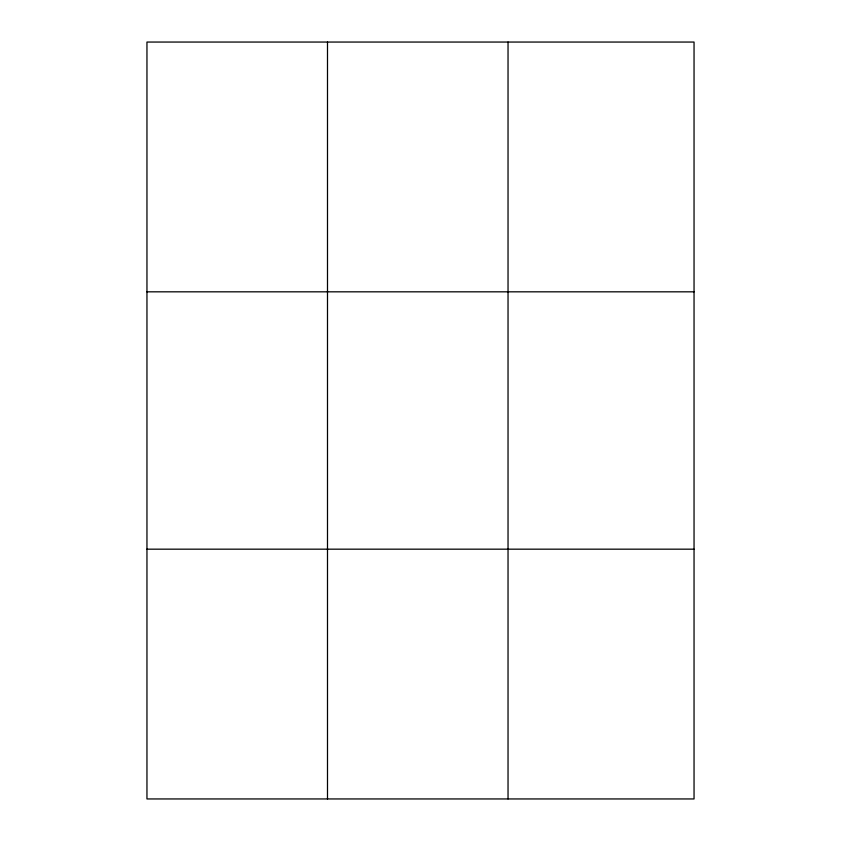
<?xml version="1.0" encoding="UTF-8"?>
<svg xmlns="http://www.w3.org/2000/svg" width="841" height="841" viewBox="0 0 841 841"><rect width="100%" height="100%" fill="white"/><g stroke="black" fill="none" stroke-linecap="round" stroke-linejoin="round"><path stroke-width="1.26" d="M327.496 798.95L327.496 42.05M508.038 798.95L508.038 42.05M694.046 549.173L694.046 798.95L146.954 798.95L146.954 42.05L694.046 42.05L694.046 549.173L146.954 549.173M146.954 291.827L694.046 291.827"/></g></svg>
